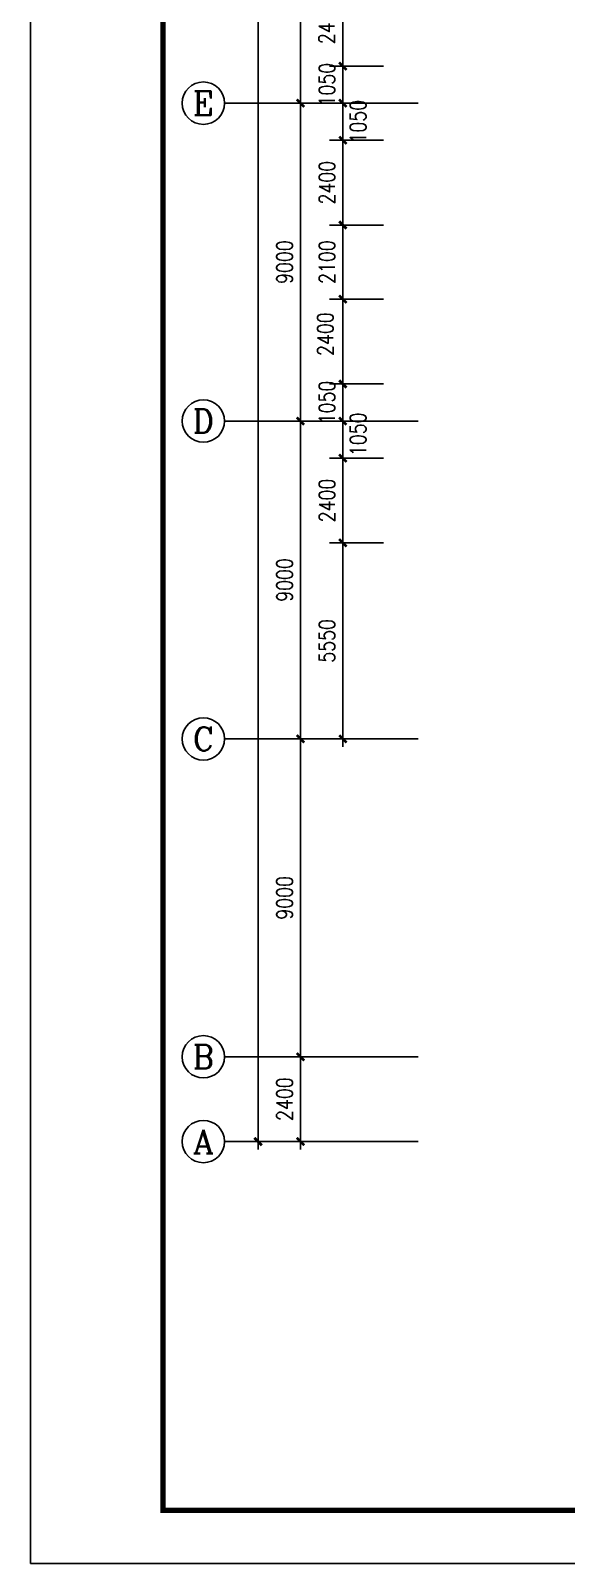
# Model space of a CAD drawing. Extents: x -55219 to 470149, y 494712 to 780039.
# Drawn here: x -55219 to -40048, y 690939 to 734334 of the extents above; entities that cross this region are included whole.
import ezdxf
from ezdxf.enums import TextEntityAlignment as Align

# ---------------------------------------------------------------- set-up
doc = ezdxf.new("R2010")
doc.units = 0
doc.header["$LTSCALE"] = 1500
doc.header["$MEASUREMENT"] = 0
doc.layers.get('0').update_dxf_attribs({"linetype": 'CONTINUOUS'})
doc.layers.get('DEFPOINTS').update_dxf_attribs({"linetype": 'CONTINUOUS'})
for name, color, linetype in [('AXIS', 3, 'CONTINUOUS'), ('AXIS_TEXT', 7, 'CONTINUOUS'), ('PUB_DIM', 3, 'CONTINUOUS'), ('PUB_TITLE', 4, 'CONTINUOUS')]:
    doc.layers.add(name, color=color, linetype=linetype)
doc.styles.add('COMPLEX', font='COMPLEX')
doc.styles.add('DIM_FONT', font='SIMPLEX.shx', dxfattribs={"width": 0.8})
doc.dimstyles.new('AXIS150', dxfattribs={"dimscale": 1.5, "dimtxt": 300, "dimasz": 1, "dimexe": 250, "dimexo": 300, "dimgap": 150, "dimtad": 1, "dimdec": 0, "dimzin": 0, "dimdsep": 46, "dimtxsty": 'DIM_FONT', "dimblk": '_DIMX', "dimcen": 0.09, "dimse1": 1, "dimse2": 1, "dimclrt": 7, "dimadec": 0, "dimazin": 0, "dimtfac": 1, "dimtdec": 0, "dimtix": 1, "dimtmove": 2, "dimatfit": 3, "dimldrblk": '_DIMX', "dimfxl": 1, "dimtolj": 1, "dimtzin": 0, "dimarcsym": 0})
doc.dimstyles.new('DIMA150', dxfattribs={"dimscale": 1.5, "dimtxt": 300, "dimasz": 1, "dimexe": 250, "dimexo": 300, "dimgap": 150, "dimtad": 1, "dimdec": 0, "dimzin": 0, "dimdsep": 46, "dimtxsty": 'DIM_FONT', "dimblk": '_DIMX', "dimcen": 0.09, "dimse1": 1, "dimclrt": 7, "dimadec": 0, "dimazin": 0, "dimtfac": 1, "dimtdec": 0, "dimtix": 1, "dimtmove": 2, "dimatfit": 3, "dimldrblk": '_DIMX', "dimfxl": 1, "dimtolj": 1, "dimtzin": 0, "dimarcsym": 0})
doc.dimstyles.new('DIMB150', dxfattribs={"dimscale": 1.5, "dimtxt": 300, "dimasz": 1, "dimexe": 250, "dimexo": 300, "dimgap": 150, "dimtad": 1, "dimdec": 0, "dimzin": 0, "dimdsep": 46, "dimtxsty": 'DIM_FONT', "dimblk": '_DIMX', "dimcen": 0.09, "dimse2": 1, "dimclrt": 7, "dimadec": 0, "dimazin": 0, "dimtfac": 1, "dimtdec": 0, "dimtix": 1, "dimtmove": 2, "dimatfit": 3, "dimldrblk": '_DIMX', "dimfxl": 1, "dimtolj": 1, "dimtzin": 0, "dimarcsym": 0})
doc.dimstyles.new('DIMN150', dxfattribs={"dimscale": 1.5, "dimtxt": 300, "dimasz": 1, "dimexe": 250, "dimexo": 300, "dimgap": 150, "dimtad": 1, "dimdec": 0, "dimzin": 0, "dimdsep": 46, "dimtxsty": 'DIM_FONT', "dimblk": '_DIMX', "dimcen": 0.09, "dimclrt": 7, "dimadec": 0, "dimazin": 0, "dimtfac": 1, "dimtdec": 0, "dimtix": 1, "dimtmove": 2, "dimatfit": 3, "dimldrblk": '_DIMX', "dimfxl": 1, "dimtolj": 1, "dimtzin": 0, "dimarcsym": 0})

# ---------------------------------------------------------------- blocks, each defined once
blk = doc.blocks.new('_DIMX')
blk.add_line((-150, 0), (150, 0))
at = {"const_width": 50}
blk.add_lwpolyline([(-70, -70), (70, 70)], dxfattribs=at)
blk = doc.blocks.new('*D1187')
at = {"color": 0, "linetype": 'ByBlock'}
for p, q in [((-45224, 735731), (-46753, 735731)), ((-46378, 733333), (-46378, 735730)), ((-45224, 733331), (-46753, 733331))]:
    blk.add_line(p, q, dxfattribs=at)
at = {"layer": 'DEFPOINTS', "color": 0, "linetype": 'ByBlock'}
for p in [(-46378, 735731), (-44774, 735731), (-44774, 733331)]:
    blk.add_point(p, dxfattribs=at)
at = {"color": 0, "linetype": 'ByBlock', "xscale": 1.5, "yscale": 1.5, "zscale": 1.5}
for p, rotation in [((-46378, 735731), 90), ((-46378, 733331), 270)]:
    blk.add_blockref('_DIMX', p, dxfattribs=dict(at, rotation=rotation))
at = {"color": 7, "linetype": 'ByBlock', "insert": (-46837, 734569), "char_height": 450, "attachment_point": 5, "rotation": 90, "style": 'DIM_FONT'}
blk.add_mtext('\\A1;2400', dxfattribs=at)
blk = doc.blocks.new('*D1186')
at = {"color": 0, "linetype": 'ByBlock'}
for p, q in [((-45224, 733331), (-46753, 733331)), ((-46378, 733333), (-46378, 733334)), ((-46378, 732281), (-46378, 733331)), ((-46378, 732280), (-46378, 732278))]:
    blk.add_line(p, q, dxfattribs=at)
at = {"layer": 'DEFPOINTS', "color": 0, "linetype": 'ByBlock'}
for p in [(-46378, 733331), (-44774, 733331), (-44774, 732281)]:
    blk.add_point(p, dxfattribs=at)
at = {"color": 0, "linetype": 'ByBlock', "xscale": 1.5, "yscale": 1.5, "zscale": 1.5}
for p, rotation in [((-46378, 733331), 270), ((-46378, 732281), 90)]:
    blk.add_blockref('_DIMX', p, dxfattribs=dict(at, rotation=rotation))
at = {"color": 7, "linetype": 'ByBlock', "insert": (-46828, 732806), "char_height": 450, "attachment_point": 5, "rotation": 90, "style": 'DIM_FONT'}
blk.add_mtext('\\A1;1050', dxfattribs=at)
blk = doc.blocks.new('*D1185')
at = {"color": 0, "linetype": 'ByBlock'}
for p, q in [((-46378, 731233), (-46378, 732280)), ((-45224, 731231), (-46753, 731231))]:
    blk.add_line(p, q, dxfattribs=at)
at = {"layer": 'DEFPOINTS', "color": 0, "linetype": 'ByBlock'}
for p in [(-46378, 732281), (-44774, 732281), (-44774, 731231)]:
    blk.add_point(p, dxfattribs=at)
at = {"color": 0, "linetype": 'ByBlock', "xscale": 1.5, "yscale": 1.5, "zscale": 1.5}
for p, rotation in [((-46378, 732281), 90), ((-46378, 731231), 270)]:
    blk.add_blockref('_DIMX', p, dxfattribs=dict(at, rotation=rotation))
at = {"color": 7, "linetype": 'ByBlock', "insert": (-45946, 731756), "char_height": 450, "attachment_point": 5, "rotation": 90, "style": 'DIM_FONT'}
blk.add_mtext('\\A1;1050', dxfattribs=at)
blk = doc.blocks.new('*D1184')
at = {"color": 0, "linetype": 'ByBlock'}
for p, q in [((-45224, 731231), (-46753, 731231)), ((-46378, 728833), (-46378, 731230)), ((-45224, 728831), (-46753, 728831))]:
    blk.add_line(p, q, dxfattribs=at)
at = {"layer": 'DEFPOINTS', "color": 0, "linetype": 'ByBlock'}
for p in [(-46378, 731231), (-44774, 731231), (-44774, 728831)]:
    blk.add_point(p, dxfattribs=at)
at = {"color": 0, "linetype": 'ByBlock', "xscale": 1.5, "yscale": 1.5, "zscale": 1.5}
for p, rotation in [((-46378, 731231), 90), ((-46378, 728831), 270)]:
    blk.add_blockref('_DIMX', p, dxfattribs=dict(at, rotation=rotation))
at = {"color": 7, "linetype": 'ByBlock', "insert": (-46828, 730031), "char_height": 450, "attachment_point": 5, "rotation": 90, "style": 'DIM_FONT'}
blk.add_mtext('\\A1;2400', dxfattribs=at)
blk = doc.blocks.new('*D1183')
at = {"color": 0, "linetype": 'ByBlock'}
for p, q in [((-45224, 728831), (-46753, 728831)), ((-46378, 726733), (-46378, 728830)), ((-45224, 726731), (-46753, 726731))]:
    blk.add_line(p, q, dxfattribs=at)
at = {"layer": 'DEFPOINTS', "color": 0, "linetype": 'ByBlock'}
for p in [(-46378, 728831), (-44774, 728831), (-44774, 726731)]:
    blk.add_point(p, dxfattribs=at)
at = {"color": 0, "linetype": 'ByBlock', "xscale": 1.5, "yscale": 1.5, "zscale": 1.5}
for p, rotation in [((-46378, 728831), 90), ((-46378, 726731), 270)]:
    blk.add_blockref('_DIMX', p, dxfattribs=dict(at, rotation=rotation))
at = {"color": 7, "linetype": 'ByBlock', "insert": (-46828, 727781), "char_height": 450, "attachment_point": 5, "rotation": 90, "style": 'DIM_FONT'}
blk.add_mtext('\\A1;2100', dxfattribs=at)
blk = doc.blocks.new('*D1182')
at = {"color": 0, "linetype": 'ByBlock'}
for p, q in [((-45224, 726731), (-46753, 726731)), ((-46378, 724333), (-46378, 726730)), ((-45224, 724331), (-46753, 724331))]:
    blk.add_line(p, q, dxfattribs=at)
at = {"layer": 'DEFPOINTS', "color": 0, "linetype": 'ByBlock'}
for p in [(-46378, 726731), (-44774, 726731), (-44774, 724331)]:
    blk.add_point(p, dxfattribs=at)
at = {"color": 0, "linetype": 'ByBlock', "xscale": 1.5, "yscale": 1.5, "zscale": 1.5}
for p, rotation in [((-46378, 726731), 90), ((-46378, 724331), 270)]:
    blk.add_blockref('_DIMX', p, dxfattribs=dict(at, rotation=rotation))
at = {"color": 7, "linetype": 'ByBlock', "insert": (-46873, 725741), "char_height": 450, "attachment_point": 5, "rotation": 90, "style": 'DIM_FONT'}
blk.add_mtext('\\A1;2400', dxfattribs=at)
blk = doc.blocks.new('*D1181')
at = {"color": 0, "linetype": 'ByBlock'}
for p, q in [((-45224, 724331), (-46753, 724331)), ((-46378, 724333), (-46378, 724334)), ((-46378, 723281), (-46378, 724331)), ((-46378, 723280), (-46378, 723278))]:
    blk.add_line(p, q, dxfattribs=at)
at = {"layer": 'DEFPOINTS', "color": 0, "linetype": 'ByBlock'}
for p in [(-46378, 724331), (-44774, 724331), (-44774, 723281)]:
    blk.add_point(p, dxfattribs=at)
at = {"color": 0, "linetype": 'ByBlock', "xscale": 1.5, "yscale": 1.5, "zscale": 1.5}
for p, rotation in [((-46378, 724331), 270), ((-46378, 723281), 90)]:
    blk.add_blockref('_DIMX', p, dxfattribs=dict(at, rotation=rotation))
at = {"color": 7, "linetype": 'ByBlock', "insert": (-46828, 723806), "char_height": 450, "attachment_point": 5, "rotation": 90, "style": 'DIM_FONT'}
blk.add_mtext('\\A1;1050', dxfattribs=at)
blk = doc.blocks.new('*D1180')
at = {"color": 0, "linetype": 'ByBlock'}
for p, q in [((-46378, 722233), (-46378, 723280)), ((-45224, 722231), (-46753, 722231))]:
    blk.add_line(p, q, dxfattribs=at)
at = {"layer": 'DEFPOINTS', "color": 0, "linetype": 'ByBlock'}
for p in [(-46378, 723281), (-44774, 723281), (-44774, 722231)]:
    blk.add_point(p, dxfattribs=at)
at = {"color": 0, "linetype": 'ByBlock', "xscale": 1.5, "yscale": 1.5, "zscale": 1.5}
for p, rotation in [((-46378, 723281), 90), ((-46378, 722231), 270)]:
    blk.add_blockref('_DIMX', p, dxfattribs=dict(at, rotation=rotation))
at = {"color": 7, "linetype": 'ByBlock', "insert": (-45946, 722906), "char_height": 450, "attachment_point": 5, "rotation": 90, "style": 'DIM_FONT'}
blk.add_mtext('\\A1;1050', dxfattribs=at)
blk = doc.blocks.new('*D1179')
at = {"color": 0, "linetype": 'ByBlock'}
for p, q in [((-45224, 722231), (-46753, 722231)), ((-46378, 719833), (-46378, 722230)), ((-45224, 719831), (-46753, 719831))]:
    blk.add_line(p, q, dxfattribs=at)
at = {"layer": 'DEFPOINTS', "color": 0, "linetype": 'ByBlock'}
for p in [(-46378, 722231), (-44774, 722231), (-44774, 719831)]:
    blk.add_point(p, dxfattribs=at)
at = {"color": 0, "linetype": 'ByBlock', "xscale": 1.5, "yscale": 1.5, "zscale": 1.5}
for p, rotation in [((-46378, 722231), 90), ((-46378, 719831), 270)]:
    blk.add_blockref('_DIMX', p, dxfattribs=dict(at, rotation=rotation))
at = {"color": 7, "linetype": 'ByBlock', "insert": (-46828, 721031), "char_height": 450, "attachment_point": 5, "rotation": 90, "style": 'DIM_FONT'}
blk.add_mtext('\\A1;2400', dxfattribs=at)
blk = doc.blocks.new('*D1178')
at = {"color": 0, "linetype": 'ByBlock'}
for p, q in [((-45224, 719831), (-46753, 719831)), ((-46378, 714283), (-46378, 719830))]:
    blk.add_line(p, q, dxfattribs=at)
at = {"layer": 'DEFPOINTS', "color": 0, "linetype": 'ByBlock'}
for p in [(-46378, 719831), (-44774, 719831), (-44774, 714281)]:
    blk.add_point(p, dxfattribs=at)
at = {"color": 0, "linetype": 'ByBlock', "xscale": 1.5, "yscale": 1.5, "zscale": 1.5}
for p, rotation in [((-46378, 719831), 90), ((-46378, 714281), 270)]:
    blk.add_blockref('_DIMX', p, dxfattribs=dict(at, rotation=rotation))
at = {"color": 7, "linetype": 'ByBlock', "insert": (-46828, 717056), "char_height": 450, "attachment_point": 5, "rotation": 90, "style": 'DIM_FONT'}
blk.add_mtext('\\A1;5550', dxfattribs=at)
blk = doc.blocks.new('*D974')
at = {"color": 0, "linetype": 'ByBlock'}
blk.add_line((-47578, 741280), (-47578, 732283), dxfattribs=at)
at = {"layer": 'DEFPOINTS', "color": 0, "linetype": 'ByBlock'}
for p in [(-43443, 741281), (-47578, 732281), (-43443, 732281)]:
    blk.add_point(p, dxfattribs=at)
at = {"color": 0, "linetype": 'ByBlock', "xscale": 1.5, "yscale": 1.5, "zscale": 1.5}
for p, rotation in [((-47578, 741281), 90), ((-47578, 732281), 270)]:
    blk.add_blockref('_DIMX', p, dxfattribs=dict(at, rotation=rotation))
at = {"color": 7, "linetype": 'ByBlock', "insert": (-48028, 736781), "char_height": 450, "attachment_point": 5, "rotation": 90, "style": 'DIM_FONT'}
blk.add_mtext('\\A1;9000', dxfattribs=at)
blk = doc.blocks.new('*D973')
at = {"color": 0, "linetype": 'ByBlock'}
blk.add_line((-47578, 732280), (-47578, 723283), dxfattribs=at)
at = {"layer": 'DEFPOINTS', "color": 0, "linetype": 'ByBlock'}
for p in [(-43443, 732281), (-47578, 723281), (-43443, 723281)]:
    blk.add_point(p, dxfattribs=at)
at = {"color": 0, "linetype": 'ByBlock', "xscale": 1.5, "yscale": 1.5, "zscale": 1.5}
for p, rotation in [((-47578, 732281), 90), ((-47578, 723281), 270)]:
    blk.add_blockref('_DIMX', p, dxfattribs=dict(at, rotation=rotation))
at = {"color": 7, "linetype": 'ByBlock', "insert": (-48028, 727781), "char_height": 450, "attachment_point": 5, "rotation": 90, "style": 'DIM_FONT'}
blk.add_mtext('\\A1;9000', dxfattribs=at)
blk = doc.blocks.new('*D972')
at = {"color": 0, "linetype": 'ByBlock'}
blk.add_line((-47578, 723280), (-47578, 714283), dxfattribs=at)
at = {"layer": 'DEFPOINTS', "color": 0, "linetype": 'ByBlock'}
for p in [(-43443, 723281), (-47578, 714281), (-43443, 714281)]:
    blk.add_point(p, dxfattribs=at)
at = {"color": 0, "linetype": 'ByBlock', "xscale": 1.5, "yscale": 1.5, "zscale": 1.5}
for p, rotation in [((-47578, 723281), 90), ((-47578, 714281), 270)]:
    blk.add_blockref('_DIMX', p, dxfattribs=dict(at, rotation=rotation))
at = {"color": 7, "linetype": 'ByBlock', "insert": (-48028, 718781), "char_height": 450, "attachment_point": 5, "rotation": 90, "style": 'DIM_FONT'}
blk.add_mtext('\\A1;9000', dxfattribs=at)
blk = doc.blocks.new('_AXISO')
blk.add_circle((0, 0), 0.5)
at = {"layer": 'AXIS_TEXT', "style": 'COMPLEX', "width": 1.041667}
blk.add_attdef('A', text='', height=0.56, dxfattribs=at).set_placement((-0.25, -0.28), (0.25, -0.28), align=Align.FIT)
blk = doc.blocks.new('*D971')
at = {"color": 0, "linetype": 'ByBlock'}
for p, q in [((-45224, 768631), (-49153, 768631)), ((-48778, 768630), (-48778, 702883)), ((-45224, 702881), (-49153, 702881))]:
    blk.add_line(p, q, dxfattribs=at)
at = {"layer": 'DEFPOINTS', "color": 0, "linetype": 'ByBlock'}
for p in [(-44774, 768631), (-48778, 702881), (-44774, 702881)]:
    blk.add_point(p, dxfattribs=at)
at = {"color": 0, "linetype": 'ByBlock', "xscale": 1.5, "yscale": 1.5, "zscale": 1.5}
for p, rotation in [((-48778, 768631), 90), ((-48778, 702881), 270)]:
    blk.add_blockref('_DIMX', p, dxfattribs=dict(at, rotation=rotation))
at = {"color": 7, "linetype": 'ByBlock', "insert": (-49228, 735756), "char_height": 450, "attachment_point": 5, "rotation": 90, "style": 'DIM_FONT'}
blk.add_mtext('\\A1;65750', dxfattribs=at)
blk = doc.blocks.new('*D970')
at = {"color": 0, "linetype": 'ByBlock'}
blk.add_line((-47578, 705280), (-47578, 702883), dxfattribs=at)
at = {"layer": 'DEFPOINTS', "color": 0, "linetype": 'ByBlock'}
for p in [(-43443, 705281), (-47578, 702881), (-43443, 702881)]:
    blk.add_point(p, dxfattribs=at)
at = {"color": 0, "linetype": 'ByBlock', "xscale": 1.5, "yscale": 1.5, "zscale": 1.5}
for p, rotation in [((-47578, 705281), 90), ((-47578, 702881), 270)]:
    blk.add_blockref('_DIMX', p, dxfattribs=dict(at, rotation=rotation))
at = {"color": 7, "linetype": 'ByBlock', "insert": (-48028, 704081), "char_height": 450, "attachment_point": 5, "rotation": 90, "style": 'DIM_FONT'}
blk.add_mtext('\\A1;2400', dxfattribs=at)
blk = doc.blocks.new('*D969')
at = {"color": 0, "linetype": 'ByBlock'}
blk.add_line((-47578, 714280), (-47578, 705283), dxfattribs=at)
at = {"layer": 'DEFPOINTS', "color": 0, "linetype": 'ByBlock'}
for p in [(-43443, 714281), (-47578, 705281), (-43443, 705281)]:
    blk.add_point(p, dxfattribs=at)
at = {"color": 0, "linetype": 'ByBlock', "xscale": 1.5, "yscale": 1.5, "zscale": 1.5}
for p, rotation in [((-47578, 714281), 90), ((-47578, 705281), 270)]:
    blk.add_blockref('_DIMX', p, dxfattribs=dict(at, rotation=rotation))
at = {"color": 7, "linetype": 'ByBlock', "insert": (-48028, 709781), "char_height": 450, "attachment_point": 5, "rotation": 90, "style": 'DIM_FONT'}
blk.add_mtext('\\A1;9000', dxfattribs=at)

msp = doc.modelspace()

# ---------------------------------------------------------------- linework, layer by layer
at = {"layer": 'AXIS'}
for p, q in [((-49727.8, 732281.4), (-44242.7, 732281.4)), ((-49727.8, 723281.4), (-44242.7, 723281.4)), ((-49727.8, 714281.4), (-44242.7, 714281.4)), ((-49727.8, 705281.4), (-44242.7, 705281.4)), ((-49727.8, 702881.4), (-44242.7, 702881.4))]:
    msp.add_line(p, q, dxfattribs=at)
at = {"layer": 'PUB_TITLE'}
msp.add_lwpolyline([(-55219.4, 690938.8), (-55219.4, 780038.8), (70930.6, 780038.8), (70930.6, 690938.8)], close=True, dxfattribs=at)
at = {"layer": 'PUB_TITLE', "const_width": 150}
msp.add_lwpolyline([(-51469.4, 692438.8), (69430.6, 692438.8), (69430.6, 778538.8), (-51469.4, 778538.8)], close=True, dxfattribs=at)

# ---------------------------------------------------------------- block references
at = {"layer": 'AXIS'}
ref = msp.add_blockref('_AXISO', (-50327.8, 732281.4), dxfattribs=dict(at, xscale=1200, yscale=1200, zscale=1200))
ref.add_attrib('A', 'E', dxfattribs={"layer": 'AXIS_TEXT', "height": 672, "style": 'COMPLEX', "width": 1.171875}).set_placement((-50627.8, 731945.4), (-50027.8, 731945.4), align=Align.FIT)
ref = msp.add_blockref('_AXISO', (-50327.8, 723281.4), dxfattribs=dict(at, xscale=1200, yscale=1200, zscale=1200))
ref.add_attrib('A', 'D', dxfattribs={"layer": 'AXIS_TEXT', "height": 672, "style": 'COMPLEX', "width": 1.102941}).set_placement((-50627.8, 722945.4), (-50027.8, 722945.4), align=Align.FIT)
ref = msp.add_blockref('_AXISO', (-50327.8, 714281.4), dxfattribs=dict(at, xscale=1200, yscale=1200, zscale=1200))
ref.add_attrib('A', 'C', dxfattribs={"layer": 'AXIS_TEXT', "height": 672, "style": 'COMPLEX', "width": 1.25}).set_placement((-50627.8, 713945.4), (-50027.8, 713945.4), align=Align.FIT)
ref = msp.add_blockref('_AXISO', (-50327.8, 705281.4), dxfattribs=dict(at, xscale=1200, yscale=1200, zscale=1200))
ref.add_attrib('A', 'B', dxfattribs={"layer": 'AXIS_TEXT', "height": 672, "rotation": 360, "style": 'COMPLEX', "width": 1.102941}).set_placement((-50627.8, 704945.4), (-50027.8, 704945.4), align=Align.FIT)
at = {"layer": 'AXIS', "xscale": 1200, "yscale": 1200, "zscale": 1200}
msp.add_blockref('_AXISO', (-50327.8, 702881.4), dxfattribs=at).add_auto_attribs({'A': 'A'})

# ---------------------------------------------------------------- dimensions: what is measured, and where the dimension line sits
at = {"layer": 'AXIS'}
for base, p1, p2, picture, middle in [((-47577.8, 732281.4), (-43442.7, 741281.4), (-43442.7, 732281.4), '*D974', (-48027.8, 736781.4)), ((-47577.8, 723281.4), (-43442.7, 732281.4), (-43442.7, 723281.4), '*D973', (-48027.8, 727781.4)), ((-47577.8, 714281.4), (-43442.7, 723281.4), (-43442.7, 714281.4), '*D972', (-48027.8, 718781.4)), ((-47577.8, 705281.4), (-43442.7, 714281.4), (-43442.7, 705281.4), '*D969', (-48027.8, 709781.4)), ((-47577.8, 702881.4), (-43442.7, 705281.4), (-43442.7, 702881.4), '*D970', (-48027.8, 704081.4))]:
    dim = msp.add_linear_dim(base=base, p1=p1, p2=p2, angle=90, dimstyle='AXIS150', dxfattribs=at)
    dim.commit()
    dim.dimension.update_dxf_attribs({"geometry": picture, "text_midpoint": middle})
at = {"layer": 'PUB_DIM'}
for p1, p2, distance, dimstyle, picture, middle in [((-44774.2, 768631.4), (-44774.2, 702881.4), -4003.5, 'DIMN150', '*D971', (-49227.8, 735756.4)), ((-44774.2, 732281.4), (-44774.2, 733331.4), 1603.5, 'DIMA150', '*D1186', (-46827.8, 732806.4)), ((-44774.2, 728831.4), (-44774.2, 731231.4), 1603.5, 'DIMN150', '*D1184', (-46827.8, 730031.4)), ((-44774.2, 726731.4), (-44774.2, 728831.4), 1603.5, 'DIMN150', '*D1183', (-46827.8, 727781.4)), ((-44774.2, 723281.4), (-44774.2, 724331.4), 1603.5, 'DIMA150', '*D1181', (-46827.8, 723806.4)), ((-44774.2, 719831.4), (-44774.2, 722231.4), 1603.5, 'DIMN150', '*D1179', (-46827.8, 721031.4)), ((-44774.2, 714281.4), (-44774.2, 719831.4), 1603.5, 'DIMA150', '*D1178', (-46827.8, 717056.4))]:
    dim = msp.add_aligned_dim(p1=p1, p2=p2, distance=distance, dimstyle=dimstyle, dxfattribs=at)
    dim.commit()
    dim.dimension.update_dxf_attribs({"geometry": picture, "text_midpoint": middle})
for base, p1, p2, dimstyle, picture, middle in [((-46377.8, 735731.4), (-44774.2, 733331.4), (-44774.2, 735731.4), 'DIMN150', '*D1187', (-46837.1, 734569.4)), ((-46377.8, 732281.4), (-44774.2, 731231.4), (-44774.2, 732281.4), 'DIMB150', '*D1185', (-45945.8, 731756.4)), ((-46377.8, 726731.4), (-44774.2, 724331.4), (-44774.2, 726731.4), 'DIMN150', '*D1182', (-46872.7, 725740.5)), ((-46377.8, 723281.4), (-44774.2, 722231.4), (-44774.2, 723281.4), 'DIMB150', '*D1180', (-45945.8, 722906.4))]:
    dim = msp.add_linear_dim(base=base, p1=p1, p2=p2, angle=90, dimstyle=dimstyle, dxfattribs=at)
    dim.commit()
    dim.dimension.update_dxf_attribs({"geometry": picture, "text_midpoint": middle, "dimtype": 161})

doc.saveas('drawing.dxf')
